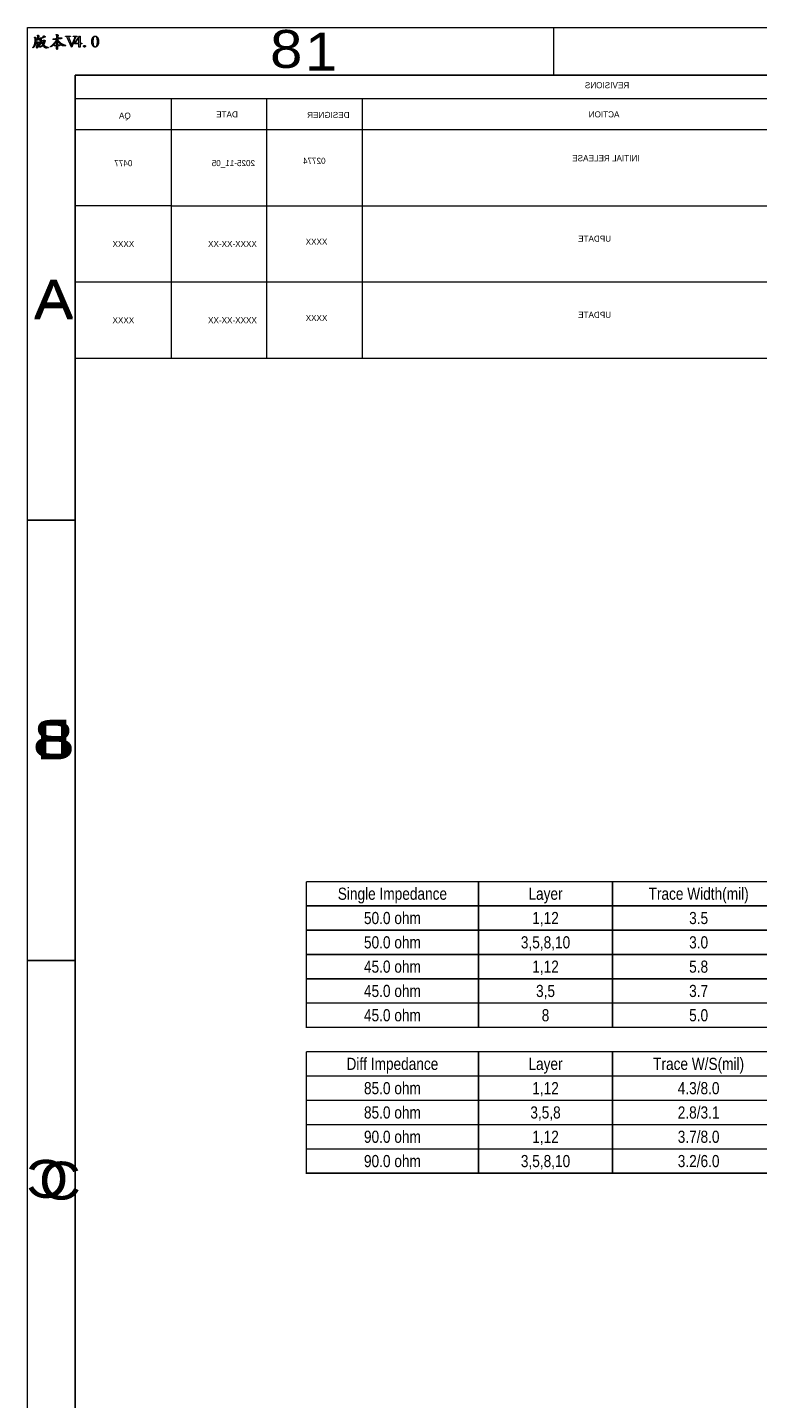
# Model space of a CAD drawing. Extents: x -61 to 349, y -42 to 245.
# Drawn here: x -61.1 to 15.4, y 101.3 to 244.8 of the extents above; entities that cross this region are included whole.
import ezdxf
from ezdxf.enums import TextEntityAlignment as Align

# ---------------------------------------------------------------- set-up
doc = ezdxf.new("R2010")
doc.units = 0
doc.layers.add('BOARD_GEOMETRY_DIMENSION', color=2, linetype='CONTINUOUS')
doc.layers.add('BOARD_GEOMETRY_SILKSCREEN_B', color=1, linetype='CONTINUOUS')

msp = doc.modelspace()

# ---------------------------------------------------------------- linework, layer by layer
at = {"layer": 'BOARD_GEOMETRY_DIMENSION'}
for points in [[(-61.1124, -42.1894), (-61.1124, 244.810534), (348.887542, 244.810534), (348.887542, -42.1894)], [(-59.971432, 243.597938), (-59.964574, 243.600732), (-59.957716, 243.603018), (-59.951366, 243.605304), (-59.945016, 243.607082), (-59.939174, 243.608606), (-59.933586, 243.609876), (-59.928252, 243.610892), (-59.923172, 243.611654), (-59.918346, 243.611908), (-59.91352, 243.612162), (-59.909202, 243.611908), (-59.905138, 243.611654), (-59.901074, 243.610892), (-59.897264, 243.609876), (-59.893708, 243.608606), (-59.890152, 243.607082), (-59.88685, 243.605304), (-59.883802, 243.603018), (-59.880754, 243.600732), (-59.87796, 243.597938), (-59.875674, 243.595144), (-59.873388, 243.59235), (-59.871356, 243.589302), (-59.869578, 243.586508), (-59.868054, 243.583714), (-59.866784, 243.58092), (-59.866022, 243.578126), (-59.86526, 243.575078), (-59.865006, 243.572284), (-59.864752, 243.56949), (-59.865006, 243.566696), (-59.865768, 243.563648), (-59.867292, 243.560854), (-59.869324, 243.55806), (-59.871864, 243.555012), (-59.874912, 243.552218), (-59.878722, 243.54917), (-59.88304, 243.546122), (-59.887866, 243.543074), (-59.8932, 243.54028), (-59.899804, 243.536978), (-59.907932, 243.533676), (-59.917584, 243.530374), (-59.929014, 243.526564), (-59.941968, 243.522754), (-59.956446, 243.518944), (-59.972702, 243.514626), (-59.990482, 243.510308), (-60.01004, 243.505736), (-60.030868, 243.501164), (-60.052712, 243.496338), (-60.074048, 243.49202), (-60.094876, 243.48821), (-60.11545, 243.484654), (-60.13577, 243.481352), (-60.155582, 243.478304), (-60.174886, 243.475764), (-60.193936, 243.473478), (-60.212732, 243.471446), (-60.23102, 243.469922), (-60.231274, 243.448586), (-60.231528, 243.42725), (-60.23229, 243.405914), (-60.233306, 243.384578), (-60.234576, 243.363242), (-60.2361, 243.341906), (-60.237878, 243.32057), (-60.240164, 243.299234), (-60.24245, 243.277898), (-60.245244, 243.256562), (-60.228988, 243.258086), (-60.213494, 243.260118), (-60.198, 243.262912), (-60.183268, 243.266468), (-60.16879, 243.270786), (-60.15482, 243.275866), (-60.141104, 243.281454), (-60.12815, 243.287804), (-60.115196, 243.294916), (-60.103004, 243.30279), (-60.095892, 243.307108), (-60.089288, 243.311172), (-60.08243, 243.314474), (-60.07608, 243.317522), (-60.069984, 243.320062), (-60.063888, 243.322094), (-60.058046, 243.323872), (-60.052458, 243.324888), (-60.04687, 243.32565), (-60.041536, 243.325904), (-60.036456, 243.32565), (-60.031122, 243.324888), (-60.026042, 243.323364), (-60.020708, 243.321586), (-60.01512, 243.319046), (-60.009786, 243.315998), (-60.004198, 243.312442), (-59.99861, 243.308378), (-59.993022, 243.303552), (-59.987434, 243.298472), (-59.9821, 243.292884), (-59.977274, 243.287804), (-59.972956, 243.282978), (-59.969146, 243.278406), (-59.966098, 243.273834), (-59.963558, 243.26977), (-59.961526, 243.26596), (-59.960002, 243.26215), (-59.95924, 243.258848), (-59.958986, 243.2558), (-59.958986, 243.252752), (-59.95924, 243.249958), (-59.959748, 243.247164), (-59.96051, 243.244624), (-59.961272, 243.242084), (-59.962288, 243.239798), (-59.963304, 243.237512), (-59.964574, 243.23548), (-59.966098, 243.233448), (-59.967876, 243.23167), (-59.97575, 243.224304), (-59.982862, 243.21643), (-59.989466, 243.207794), (-59.995308, 243.19865), (-60.000642, 243.188998), (-60.005214, 243.178838), (-60.009024, 243.167916), (-60.012326, 243.156486), (-60.014866, 243.144548), (-60.016644, 243.132102), (-60.018422, 243.117624), (-60.020454, 243.099844), (-60.022486, 243.078762), (-60.024772, 243.054124), (-60.027312, 243.026438), (-60.029852, 242.995196), (-60.032646, 242.960652), (-60.035948, 242.922806), (-60.038996, 242.881404), (-60.042552, 242.836954), (-60.043822, 242.82146), (-60.045346, 242.806474), (-60.047378, 242.791996), (-60.04941, 242.778026), (-60.052204, 242.76431), (-60.054998, 242.751102), (-60.0583, 242.738402), (-60.061856, 242.725956), (-60.06592, 242.714018), (-60.069984, 242.702842), (-60.074556, 242.692174), (-60.078874, 242.682522), (-60.082938, 242.67414), (-60.087256, 242.666774), (-60.09132, 242.660678), (-60.09513, 242.655598), (-60.09894, 242.651788), (-60.10275, 242.648994), (-60.10656, 242.647216), (-60.110116, 242.646708), (-60.113672, 242.646962), (-60.117228, 242.648232), (-60.12053, 242.65001), (-60.123832, 242.652296), (-60.127134, 242.655598), (-60.130436, 242.659408), (-60.133738, 242.664234), (-60.136786, 242.669568), (-60.139834, 242.67541), (-60.143136, 242.682268), (-60.14593, 242.68938), (-60.14847, 242.696238), (-60.150756, 242.70335), (-60.152788, 242.710208), (-60.154312, 242.717066), (-60.155582, 242.72367), (-60.156852, 242.730274), (-60.157614, 242.736878), (-60.157868, 242.743482), (-60.158122, 242.749832), (-60.157868, 242.756436), (-60.15736, 242.763548), (-60.156344, 242.770914), (-60.155074, 242.779042), (-60.15355, 242.787424), (-60.151518, 242.796314), (-60.148978, 242.805458), (-60.146184, 242.815364), (-60.142882, 242.825524), (-60.13958, 242.836192), (-60.13577, 242.847368), (-60.132214, 242.85956), (-60.128912, 242.872768), (-60.125864, 242.886738), (-60.122816, 242.901978), (-60.120022, 242.917726), (-60.117228, 242.934744), (-60.114688, 242.952524), (-60.112402, 242.971066), (-60.110116, 242.990878), (-60.108084, 243.010944), (-60.106306, 243.03101), (-60.104782, 243.050822), (-60.103258, 243.070888), (-60.101988, 243.090954), (-60.101226, 243.11102), (-60.100464, 243.130832), (-60.099956, 243.150898), (-60.099448, 243.170964), (-60.099448, 243.190776), (-60.099448, 243.196872), (-60.099956, 243.202206), (-60.100464, 243.207032), (-60.101226, 243.21135), (-60.101988, 243.214906), (-60.103258, 243.2177), (-60.104782, 243.219986), (-60.106306, 243.22151), (-60.108084, 243.222526), (-60.110116, 243.22278), (-60.112402, 243.22278), (-60.114942, 243.222526), (-60.117736, 243.222272), (-60.121038, 243.222018), (-60.12434, 243.22151), (-60.12815, 243.220748), (-60.13196, 243.22024), (-60.136278, 243.219478), (-60.14085, 243.218462), (-60.145676, 243.217446), (-60.150756, 243.21643), (-60.155836, 243.215414), (-60.160916, 243.214652), (-60.16625, 243.214144), (-60.171584, 243.213382), (-60.177172, 243.212874), (-60.18276, 243.21262), (-60.188348, 243.212366), (-60.19419, 243.212112), (-60.199778, 243.212112), (-60.20562, 243.212112), (-60.211208, 243.212366), (-60.216796, 243.212366), (-60.22213, 243.21262), (-60.22721, 243.213128), (-60.23229, 243.213382), (-60.237116, 243.21389), (-60.241688, 243.214398), (-60.24626, 243.214906), (-60.250578, 243.215668), (-60.254388, 243.186204), (-60.25896, 243.157248), (-60.26404, 243.129054), (-60.269882, 243.101368), (-60.276232, 243.074444), (-60.283344, 243.048282), (-60.291218, 243.022628), (-60.2996, 242.997736), (-60.30849, 242.973352), (-60.318142, 242.949984), (-60.328302, 242.92687), (-60.339224, 242.904772), (-60.350654, 242.883436), (-60.362846, 242.862862), (-60.375546, 242.84305), (-60.388754, 242.823746), (-60.402724, 242.805458), (-60.417202, 242.787932), (-60.432188, 242.771168), (-60.447936, 242.755166), (-60.46343, 242.74018), (-60.4774, 242.726972), (-60.490608, 242.715288), (-60.502292, 242.705128), (-60.512706, 242.696492), (-60.522104, 242.68938), (-60.530232, 242.684046), (-60.537344, 242.679982), (-60.542932, 242.677696), (-60.547504, 242.676934), (-60.548774, 242.676934), (-60.550044, 242.677442), (-60.55106, 242.67795), (-60.552076, 242.678712), (-60.552838, 242.679728), (-60.5536, 242.680744), (-60.553854, 242.682268), (-60.554362, 242.683792), (-60.554616, 242.68557), (-60.554616, 242.687602), (-60.554362, 242.689888), (-60.554108, 242.692174), (-60.553346, 242.694968), (-60.55233, 242.697762), (-60.55106, 242.701064), (-60.549536, 242.704366), (-60.547758, 242.707668), (-60.545472, 242.711478), (-60.543186, 242.715542), (-60.540392, 242.719606), (-60.513722, 242.75796), (-60.488576, 242.79606), (-60.465716, 242.83416), (-60.444634, 242.872006), (-60.42533, 242.909852), (-60.407804, 242.947444), (-60.39231, 242.985036), (-60.378848, 243.022374), (-60.367164, 243.059458), (-60.357258, 243.096542), (-60.348876, 243.134134), (-60.341256, 243.172488), (-60.334652, 243.212112), (-60.32881, 243.252752), (-60.323984, 243.294408), (-60.31992, 243.33708), (-60.316872, 243.380768), (-60.314586, 243.425472), (-60.313316, 243.471192), (-60.312808, 243.517928), (-60.313316, 243.54917), (-60.314586, 243.578634), (-60.316618, 243.60632), (-60.319666, 243.632482), (-60.323476, 243.65712), (-60.328048, 243.67998), (-60.333636, 243.701062), (-60.34024, 243.720366), (-60.347352, 243.7384), (-60.35548, 243.754402), (-60.35675, 243.757196), (-60.35802, 243.760244), (-60.359036, 243.763038), (-60.360052, 243.766086), (-60.360814, 243.769134), (-60.361576, 243.772182), (-60.36183, 243.77523), (-60.362338, 243.778278), (-60.362592, 243.781326), (-60.362592, 243.784628), (-60.362338, 243.787676), (-60.361576, 243.79047), (-60.36056, 243.792756), (-60.359036, 243.794788), (-60.357004, 243.796566), (-60.354464, 243.79809), (-60.35167, 243.799106), (-60.348368, 243.799868), (-60.344558, 243.800376), (-60.34024, 243.80063), (-60.335668, 243.800376), (-60.33008, 243.79936), (-60.324238, 243.797582), (-60.31738, 243.795042), (-60.310014, 243.791994), (-60.30214, 243.788184), (-60.293504, 243.783612), (-60.28436, 243.778532), (-60.274454, 243.772436), (-60.263786, 243.766086), (-60.253626, 243.758974), (-60.244482, 243.751862), (-60.236354, 243.74475), (-60.229242, 243.737384), (-60.223146, 243.730272), (-60.21832, 243.722652), (-60.21451, 243.715286), (-60.21197, 243.707666), (-60.210192, 243.700046), (-60.209684, 243.692172), (-60.209684, 243.690648), (-60.209684, 243.689378), (-60.209938, 243.687854), (-60.209938, 243.686076), (-60.210192, 243.684552), (-60.210446, 243.683028), (-60.210446, 243.68125), (-60.2107, 243.679726), (-60.211208, 243.677948), (-60.211462, 243.67617), (-60.214002, 243.66728), (-60.216288, 243.65712), (-60.218574, 243.645436), (-60.220606, 243.632482), (-60.222638, 243.618004), (-60.224416, 243.602256), (-60.226194, 243.584984), (-60.227972, 243.566442), (-60.229496, 243.546376), (-60.23102, 243.52504), (-60.215526, 243.528088), (-60.19927, 243.53139), (-60.182506, 243.534946), (-60.165234, 243.538756), (-60.147454, 243.54282), (-60.128912, 243.547138), (-60.110116, 243.551964), (-60.090558, 243.55679), (-60.070238, 243.562124), (-60.049664, 243.567712), (-60.046362, 243.595398), (-60.043314, 243.622068), (-60.04052, 243.647722), (-60.038234, 243.672614), (-60.036202, 243.696744), (-60.034678, 243.719604), (-60.033408, 243.741702), (-60.032646, 243.762784), (-60.032138, 243.783104), (-60.031884, 243.802408), (-60.032138, 243.820696), (-60.032646, 243.837968), (-60.033662, 243.85397), (-60.034932, 243.868956), (-60.03671, 243.882926), (-60.038996, 243.895626), (-60.041536, 243.90731), (-60.04433, 243.917978), (-60.047632, 243.927376), (-60.051442, 243.935758), (-60.055252, 243.943378), (-60.058554, 243.95049), (-60.061348, 243.957348), (-60.063888, 243.963698), (-60.066174, 243.969794), (-60.067952, 243.975382), (-60.069222, 243.980462), (-60.070238, 243.985288), (-60.070746, 243.989606), (-60.071, 243.993416), (-60.070746, 243.996972), (-60.069984, 244.000274), (-60.068714, 244.003068), (-60.06719, 244.005608), (-60.064904, 244.00764), (-60.062364, 244.009164), (-60.059316, 244.010434), (-60.05576, 244.01145), (-60.051442, 244.011958), (-60.04687, 244.012212), (-60.04179, 244.011958), (-60.035948, 244.010942), (-60.029598, 244.009418), (-60.022486, 244.007132), (-60.014612, 244.004338), (-60.005976, 244.001036), (-59.996832, 243.996972), (-59.986926, 243.9924), (-59.976512, 243.987066), (-59.965082, 243.981224), (-59.95416, 243.974874), (-59.944508, 243.968778), (-59.935618, 243.962682), (-59.928252, 243.956586), (-59.921902, 243.950744), (-59.916568, 243.944648), (-59.912504, 243.938806), (-59.90971, 243.932964), (-59.907932, 243.927376), (-59.907424, 243.921534), (-59.907678, 243.918994), (-59.907932, 243.9162), (-59.908694, 243.913152), (-59.909456, 243.910104), (-59.910726, 243.906548), (-59.91225, 243.902992), (-59.914028, 243.899436), (-59.91606, 243.895372), (-59.918346, 243.891308), (-59.920632, 243.886736), (-59.923426, 243.882164), (-59.925966, 243.876576), (-59.928506, 243.870734), (-59.930792, 243.863876), (-59.933078, 243.856764), (-59.935364, 243.848636), (-59.93765, 243.84), (-59.939936, 243.830856), (-59.941968, 243.82095), (-59.943746, 243.810282), (-59.946032, 243.798598), (-59.948064, 243.784628), (-59.95035, 243.768626), (-59.95289, 243.750338), (-59.955684, 243.730272), (-59.958478, 243.70792), (-59.961526, 243.683536), (-59.964574, 243.65712), (-59.967876, 243.628672)], [(-57.967626, 243.54282), (-57.937146, 243.501926), (-57.906412, 243.462556), (-57.875424, 243.42471), (-57.843928, 243.388388), (-57.812178, 243.353336), (-57.780174, 243.320062), (-57.747662, 243.288058), (-57.714896, 243.257832), (-57.681876, 243.228876), (-57.648348, 243.201444), (-57.61482, 243.175536), (-57.58053, 243.150898), (-57.54624, 243.12753), (-57.511442, 243.105686), (-57.476136, 243.085112), (-57.44083, 243.066062), (-57.405016, 243.048282), (-57.368948, 243.031772), (-57.332372, 243.016786), (-57.295542, 243.003324), (-57.26049, 242.990624), (-57.228994, 242.979194), (-57.201308, 242.968526), (-57.177178, 242.958874), (-57.156858, 242.949984), (-57.140094, 242.942364), (-57.127394, 242.935506), (-57.117996, 242.92941), (-57.112408, 242.924584), (-57.11063, 242.92052), (-57.110884, 242.91925), (-57.111392, 242.917726), (-57.112408, 242.916456), (-57.113678, 242.915186), (-57.115202, 242.91417), (-57.117234, 242.9129), (-57.119774, 242.911884), (-57.122568, 242.910868), (-57.12587, 242.909852), (-57.129426, 242.90909), (-57.133744, 242.908074), (-57.13984, 242.907058), (-57.14746, 242.906296), (-57.15635, 242.90528), (-57.167018, 242.904264), (-57.17921, 242.903248), (-57.192926, 242.902232), (-57.208166, 242.901216), (-57.22493, 242.9002), (-57.242964, 242.899184), (-57.26176, 242.898168), (-57.27954, 242.897152), (-57.296558, 242.89639), (-57.312814, 242.895882), (-57.328308, 242.89512), (-57.342786, 242.894612), (-57.356756, 242.894358), (-57.36971, 242.894104), (-57.381902, 242.89385), (-57.393332, 242.89385), (-57.404254, 242.89385), (-57.414668, 242.894358), (-57.424574, 242.894612), (-57.434226, 242.895374), (-57.44337, 242.89639), (-57.452006, 242.897406), (-57.460388, 242.898676), (-57.468516, 242.9002), (-57.475882, 242.901724), (-57.483248, 242.903756), (-57.490106, 242.905788), (-57.497218, 242.908582), (-57.504076, 242.912138), (-57.511188, 242.915948), (-57.518554, 242.92052), (-57.525666, 242.9256), (-57.533032, 242.931188), (-57.540398, 242.937538), (-57.547764, 242.944396), (-57.55513, 242.951762), (-57.563004, 242.95989), (-57.572148, 242.969542), (-57.582308, 242.980464), (-57.593484, 242.99291), (-57.605676, 243.006626), (-57.618884, 243.021612), (-57.633108, 243.037868), (-57.648348, 243.055394), (-57.664858, 243.074444), (-57.68213, 243.094764), (-57.69991, 243.115592), (-57.717436, 243.136166), (-57.734454, 243.15674), (-57.751218, 243.176806), (-57.767474, 243.196872), (-57.783222, 243.21643), (-57.798716, 243.235988), (-57.813956, 243.255292), (-57.828688, 243.274342), (-57.843166, 243.293138), (-57.857136, 243.31168), (-57.870852, 243.329968), (-57.884314, 243.348002), (-57.897522, 243.365782), (-57.910222, 243.383562), (-57.922668, 243.400834), (-57.93486, 243.418106), (-57.946798, 243.43487), (-57.958228, 243.451634), (-57.969404, 243.468144), (-57.976516, 242.98275), (-57.969404, 242.984274), (-57.962546, 242.985544), (-57.955688, 242.987068), (-57.94883, 242.988338), (-57.941972, 242.989862), (-57.935368, 242.991386), (-57.929018, 242.992656), (-57.922414, 242.99418), (-57.916064, 242.99545), (-57.909714, 242.996974), (-57.903618, 242.998244), (-57.897014, 242.999514), (-57.89041, 243.00053), (-57.883552, 243.001546), (-57.876694, 243.002308), (-57.869582, 243.00307), (-57.86247, 243.003324), (-57.85485, 243.003832), (-57.84723, 243.004086), (-57.83961, 243.004086), (-57.82437, 243.003832), (-57.8104, 243.003324), (-57.797446, 243.002308), (-57.785508, 243.001038), (-57.774586, 242.99926), (-57.764934, 242.996974), (-57.756298, 242.994434), (-57.748678, 242.99164), (-57.742074, 242.988338), (-57.736486, 242.984528), (-57.73166, 242.980718), (-57.727596, 242.976908), (-57.723786, 242.973098), (-57.720484, 242.969542), (-57.71769, 242.965732), (-57.715658, 242.96243), (-57.71388, 242.958874), (-57.71261, 242.955572), (-57.711848, 242.95227), (-57.711594, 242.948968), (-57.712864, 242.941348), (-57.716674, 242.93449), (-57.723278, 242.92814), (-57.732422, 242.922552), (-57.744106, 242.917472), (-57.75833, 242.9129), (-57.775094, 242.90909), (-57.794652, 242.905788), (-57.81675, 242.902994), (-57.841388, 242.900962), (-57.978294, 242.892072), (-57.978294, 242.863116), (-57.978294, 242.8367), (-57.97804, 242.812824), (-57.97804, 242.791742), (-57.977786, 242.772946), (-57.977532, 242.75669), (-57.977532, 242.743228), (-57.977278, 242.732306), (-57.97677, 242.72367), (-57.976516, 242.717828), (-57.976262, 242.713002), (-57.975754, 242.707668), (-57.9755, 242.701826), (-57.9755, 242.695476), (-57.975246, 242.688364), (-57.974992, 242.681252), (-57.974992, 242.673378), (-57.974738, 242.664996), (-57.974738, 242.656106), (-57.974738, 242.646708), (-57.974992, 242.63731), (-57.975246, 242.627912), (-57.976008, 242.618768), (-57.97677, 242.610132), (-57.97804, 242.601242), (-57.979564, 242.59286), (-57.981342, 242.584732), (-57.983374, 242.576604), (-57.98566, 242.568984), (-57.9882, 242.561364), (-57.99074, 242.554252), (-57.993788, 242.547902), (-57.996836, 242.542314), (-58.000138, 242.537488), (-58.003694, 242.533424), (-58.00725, 242.530122), (-58.01106, 242.527328), (-58.015124, 242.52555), (-58.019188, 242.52428), (-58.02376, 242.524026), (-58.028078, 242.524534), (-58.032396, 242.526058), (-58.036714, 242.528598), (-58.041032, 242.532154), (-58.04535, 242.536726), (-58.049668, 242.542314), (-58.053986, 242.548918), (-58.05805, 242.556538), (-58.062114, 242.565174), (-58.066432, 242.574572), (-58.070242, 242.584732), (-58.073544, 242.594638), (-58.076846, 242.604036), (-58.079386, 242.613434), (-58.081672, 242.622578), (-58.08345, 242.631722), (-58.084974, 242.640358), (-58.08599, 242.648994), (-58.086498, 242.657376), (-58.086752, 242.66525), (-58.086752, 242.673378), (-58.086244, 242.68176), (-58.085736, 242.690396), (-58.084974, 242.699032), (-58.084212, 242.707922), (-58.082942, 242.71732), (-58.081418, 242.726718), (-58.079894, 242.736116), (-58.078116, 242.746022), (-58.076084, 242.755928), (-58.074052, 242.766596), (-58.07202, 242.777518), (-58.069988, 242.789202), (-58.06821, 242.801394), (-58.066432, 242.814094), (-58.064654, 242.827302), (-58.062876, 242.841272), (-58.061352, 242.856004), (-58.059828, 242.87099), (-58.058304, 242.886738), (-58.071004, 242.88496), (-58.08345, 242.883436), (-58.095896, 242.882166), (-58.108088, 242.88115), (-58.120026, 242.880134), (-58.131964, 242.879372), (-58.143648, 242.87861), (-58.155078, 242.878102), (-58.166254, 242.877848), (-58.17743, 242.877848), (-58.188352, 242.878102), (-58.19902, 242.87861), (-58.20918, 242.879372), (-58.21934, 242.880642), (-58.228992, 242.882166), (-58.23839, 242.884198), (-58.247534, 242.886484), (-58.256424, 242.889278), (-58.26506, 242.892326), (-58.273442, 242.895628), (-58.281316, 242.899184), (-58.288174, 242.902486), (-58.29427, 242.905788), (-58.299604, 242.908836), (-58.304176, 242.911884), (-58.307732, 242.914678), (-58.31078, 242.917472), (-58.312812, 242.920012), (-58.313828, 242.922552), (-58.314336, 242.924838), (-58.313828, 242.927124), (-58.312304, 242.929156), (-58.309764, 242.930934), (-58.306208, 242.932712), (-58.301636, 242.933982), (-58.296048, 242.935252), (-58.289444, 242.936268), (-58.281824, 242.937284), (-58.273188, 242.937792), (-58.263536, 242.9383), (-58.25236, 242.938808), (-58.238898, 242.940078), (-58.22315, 242.941856), (-58.20537, 242.943888), (-58.185304, 242.946682), (-58.162952, 242.949984), (-58.138314, 242.953794), (-58.11139, 242.958112), (-58.082434, 242.963192), (-58.051192, 242.968526), (-58.048144, 243.028978), (-58.04535, 243.086636), (-58.043064, 243.141754), (-58.041032, 243.193824), (-58.039254, 243.243354), (-58.03773, 243.289836), (-58.036714, 243.333778), (-58.035952, 243.374672), (-58.035444, 243.413026), (-58.03519, 243.448586), (-58.052716, 243.411502), (-58.071512, 243.374926), (-58.091578, 243.339112), (-58.11266, 243.303806), (-58.135012, 243.269008), (-58.15838, 243.234718), (-58.183018, 243.20119), (-58.208672, 243.16817), (-58.235596, 243.135658), (-58.26379, 243.103654), (-58.291984, 243.07292), (-58.320178, 243.04371), (-58.34761, 243.016024), (-58.374788, 242.990116), (-58.401712, 242.965732), (-58.428128, 242.942872), (-58.454036, 242.92179), (-58.47969, 242.902232), (-58.504836, 242.884452), (-58.529474, 242.868196), (-58.55335, 242.853464), (-58.575448, 242.840256), (-58.596022, 242.828572), (-58.615072, 242.818666), (-58.632598, 242.81003), (-58.6486, 242.803172), (-58.662824, 242.797584), (-58.675778, 242.793774), (-58.686954, 242.791488), (-58.696606, 242.790726), (-58.698638, 242.790726), (-58.700416, 242.79098), (-58.70194, 242.791488), (-58.703464, 242.791996), (-58.704734, 242.792758), (-58.705496, 242.79352), (-58.706258, 242.794536), (-58.706766, 242.795806), (-58.707274, 242.79733), (-58.707274, 242.798854), (-58.70702, 242.800378), (-58.706512, 242.802156), (-58.705496, 242.804188), (-58.704226, 242.80622), (-58.702448, 242.808252), (-58.700162, 242.810538), (-58.697622, 242.813078), (-58.694828, 242.815618), (-58.691526, 242.818158), (-58.687716, 242.820952), (-58.655204, 242.844066), (-58.622184, 242.868958), (-58.58891, 242.895882), (-58.555128, 242.924838), (-58.521092, 242.955572), (-58.486548, 242.988338), (-58.451496, 243.023136), (-58.416444, 243.059966), (-58.38063, 243.098574), (-58.344562, 243.139214), (-58.309002, 243.181124), (-58.274966, 243.223288), (-58.242708, 243.26596), (-58.21172, 243.30914), (-58.182256, 243.352574), (-58.15457, 243.396516), (-58.128154, 243.440966), (-58.103262, 243.48567), (-58.080148, 243.530882), (-58.058304, 243.576602), (-58.065924, 243.57584), (-58.07329, 243.575078), (-58.080402, 243.574316), (-58.087006, 243.573554), (-58.093356, 243.572538), (-58.099452, 243.571776), (-58.105294, 243.57076), (-58.110628, 243.569744), (-58.115708, 243.568728), (-58.120534, 243.567712), (-58.142378, 243.563648), (-58.163206, 243.560092), (-58.183272, 243.55679), (-58.202068, 243.553996), (-58.219848, 243.55171), (-58.236612, 243.549678), (-58.252614, 243.548408), (-58.267346, 243.547138), (-58.281062, 243.54663), (-58.294016, 243.546376), (-58.305954, 243.54663), (-58.317892, 243.547138), (-58.329322, 243.5479), (-58.340498, 243.54917), (-58.351166, 243.550694), (-58.361834, 243.552472), (-58.371994, 243.554758), (-58.3819, 243.557298), (-58.391298, 243.560092), (-58.400696, 243.563394), (-58.409078, 243.566442), (-58.416952, 243.569744), (-58.42381, 243.572792), (-58.429652, 243.575586), (-58.434478, 243.578126), (-58.438542, 243.580666), (-58.441844, 243.582952), (-58.44413, 243.585238), (-58.4454, 243.58727), (-58.445908, 243.589048), (-58.4454, 243.591842), (-58.443368, 243.594382), (-58.440574, 243.596668), (-58.436256, 243.598954), (-58.430922, 243.600986), (-58.424064, 243.603018), (-58.41619, 243.604542), (-58.4073, 243.606066), (-58.396886, 243.607336), (-58.385456, 243.608606), (-58.370978, 243.61013), (-58.352182, 243.612416), (-58.32856, 243.615718), (-58.300366, 243.620036), (-58.2676, 243.625116), (-58.230262, 243.630958), (-58.188352, 243.637816), (-58.14187, 243.64569), (-58.090816, 243.654326), (-58.03519, 243.663724), (-58.03519, 243.69268), (-58.035698, 243.720112), (-58.035952, 243.746528), (-58.036714, 243.77142), (-58.03773, 243.795042), (-58.038746, 243.817394), (-58.040016, 243.838476), (-58.04154, 243.858288), (-58.043064, 243.87683), (-58.045096, 243.894102), (-58.047128, 243.910104), (-58.049668, 243.925344), (-58.052462, 243.939568), (-58.055764, 243.952776), (-58.05932, 243.965222), (-58.063384, 243.976906), (-58.067702, 243.987574), (-58.072528, 243.997226), (-58.077608, 244.006116), (-58.083196, 244.01399), (-58.086244, 244.018308), (-58.089038, 244.022372), (-58.091324, 244.026436), (-58.093356, 244.030246), (-58.095134, 244.034056), (-58.096658, 244.037612), (-58.097674, 244.041168), (-58.098436, 244.044724), (-58.098944, 244.048026), (-58.099198, 244.051328), (-58.098944, 244.056154), (-58.097674, 244.060218), (-58.095896, 244.064028), (-58.093356, 244.06733), (-58.090054, 244.070124), (-58.08599, 244.072156), (-58.081418, 244.073934), (-58.07583, 244.075204), (-58.069734, 244.075966), (-58.062876, 244.07622), (-58.055256, 244.075966), (-58.047128, 244.075204), (-58.038492, 244.073934), (-58.029348, 244.071902), (-58.019696, 244.069616), (-58.009536, 244.066568), (-57.998614, 244.063266), (-57.987438, 244.059202), (-57.9755, 244.05463), (-57.963308, 244.04955), (-57.951116, 244.043962), (-57.940448, 244.038374), (-57.93105, 244.032278), (-57.922668, 244.025928), (-57.91581, 244.019324), (-57.910222, 244.012466), (-57.90565, 244.005354), (-57.902602, 243.997734), (-57.90057, 243.990114), (-57.900062, 243.981986), (-57.900062, 243.979192), (-57.90057, 243.976144), (-57.901078, 243.973096), (-57.90184, 243.970048), (-57.902856, 243.967), (-57.903872, 243.963698), (-57.905396, 243.960396), (-57.90692, 243.95684), (-57.908698, 243.953538), (-57.91073, 243.949982), (-57.913016, 243.945918), (-57.915302, 243.94033), (-57.917588, 243.933726), (-57.920128, 243.925598), (-57.922668, 243.916454), (-57.925462, 243.90604), (-57.928256, 243.894102), (-57.931304, 243.881148), (-57.934352, 243.866924), (-57.9374, 243.85143), (-57.940448, 243.83492), (-57.943496, 243.81841), (-57.94629, 243.801646), (-57.949084, 243.784628), (-57.951624, 243.76761), (-57.954164, 243.750084), (-57.956196, 243.732304), (-57.958482, 243.714524), (-57.960514, 243.696236), (-57.962292, 243.677948), (-57.944004, 243.68125), (-57.925716, 243.684806), (-57.90692, 243.688362), (-57.888124, 243.692172), (-57.869074, 243.696236), (-57.849516, 243.7003), (-57.830212, 243.704618), (-57.8104, 243.70919), (-57.790334, 243.714016), (-57.770268, 243.718842), (-57.750456, 243.723668), (-57.731914, 243.727732), (-57.714388, 243.731542), (-57.697878, 243.734844), (-57.682384, 243.737638), (-57.66816, 243.73967), (-57.654952, 243.741448), (-57.64276, 243.742718), (-57.631838, 243.74348), (-57.621932, 243.743734), (-57.612534, 243.74348), (-57.60339, 243.742972), (-57.5945, 243.74221), (-57.585864, 243.741194), (-57.577482, 243.73967), (-57.569354, 243.737892), (-57.56148, 243.73586), (-57.55386, 243.733574), (-57.54624, 243.73078), (-57.539128, 243.727732), (-57.53227, 243.72443), (-57.526428, 243.721128), (-57.521094, 243.717826), (-57.516268, 243.71427), (-57.512458, 243.710714), (-57.509156, 243.706904), (-57.50687, 243.703094), (-57.505092, 243.699284), (-57.503822, 243.69522), (-57.503568, 243.69141), (-57.503822, 243.687346), (-57.504584, 243.683282), (-57.505854, 243.679472), (-57.507886, 243.675916), (-57.510172, 243.67236), (-57.51322, 243.669058), (-57.516522, 243.665756), (-57.520586, 243.662454), (-57.525158, 243.659406), (-57.530238, 243.656612), (-57.53608, 243.653818), (-57.543192, 243.651278), (-57.551066, 243.648738), (-57.56021, 243.646452), (-57.57037, 243.644166), (-57.5818, 243.642134), (-57.594246, 243.640102), (-57.607708, 243.638324), (-57.622186, 243.6368), (-57.637934, 243.635276), (-57.655714, 243.633498), (-57.676796, 243.631212), (-57.701434, 243.628164), (-57.72912, 243.624862), (-57.760362, 243.620544), (-57.794652, 243.615972), (-57.832498, 243.610384), (-57.873646, 243.604542), (-57.918096, 243.597938), (-57.965848, 243.590826), (-57.966102, 243.587778), (-57.96661, 243.584476), (-57.966864, 243.580412), (-57.966864, 243.576348), (-57.967118, 243.571776), (-57.967372, 243.566696), (-57.967372, 243.561362), (-57.967626, 243.55552), (-57.967626, 243.549424)], [(-59.42203, 242.996974), (-59.406536, 242.98021), (-59.39028, 242.9637), (-59.373516, 242.947698), (-59.356244, 242.932204), (-59.33821, 242.916964), (-59.319668, 242.902232), (-59.300618, 242.888008), (-59.280806, 242.874038), (-59.26074, 242.860576), (-59.239658, 242.847622), (-59.217814, 242.834922), (-59.194446, 242.821968), (-59.169554, 242.809268), (-59.143392, 242.796822), (-59.115452, 242.784122), (-59.086242, 242.771422), (-59.055508, 242.758976), (-59.02325, 242.746276), (-58.989468, 242.73383), (-58.954416, 242.721384), (-58.948574, 242.719098), (-58.943494, 242.717066), (-58.938922, 242.71478), (-58.935112, 242.712494), (-58.93181, 242.709954), (-58.929016, 242.707668), (-58.926984, 242.705128), (-58.92546, 242.702588), (-58.924444, 242.700048), (-58.92419, 242.697254), (-58.92419, 242.694714), (-58.924698, 242.692428), (-58.925206, 242.690142), (-58.925968, 242.68811), (-58.926984, 242.686078), (-58.928, 242.6843), (-58.929524, 242.682522), (-58.931048, 242.681252), (-58.932826, 242.679982), (-58.934858, 242.678712), (-58.937652, 242.677696), (-58.942224, 242.67668), (-58.948066, 242.67541), (-58.955432, 242.674394), (-58.964322, 242.673378), (-58.974736, 242.672362), (-58.986928, 242.671346), (-59.00039, 242.670076), (-59.015376, 242.66906), (-59.031632, 242.668044), (-59.048904, 242.667028), (-59.065668, 242.666012), (-59.082178, 242.66525), (-59.09818, 242.664742), (-59.113928, 242.66398), (-59.129422, 242.663472), (-59.144662, 242.663218), (-59.159394, 242.662964), (-59.174126, 242.66271), (-59.188096, 242.66271), (-59.201812, 242.662964), (-59.214766, 242.663726), (-59.226958, 242.664996), (-59.238388, 242.667028), (-59.248802, 242.669314), (-59.258708, 242.672362), (-59.267852, 242.675664), (-59.276234, 242.679728), (-59.2836, 242.6843), (-59.290458, 242.68938), (-59.298078, 242.696492), (-59.30773, 242.707668), (-59.319668, 242.7224), (-59.333638, 242.740942), (-59.349894, 242.76304), (-59.368436, 242.789202), (-59.389264, 242.819174), (-59.412124, 242.852702), (-59.43727, 242.89004), (-59.464702, 242.931188), (-59.48045, 242.91544), (-59.49696, 242.9002), (-59.514232, 242.885722), (-59.532266, 242.871498), (-59.551062, 242.858036), (-59.570874, 242.845082), (-59.591448, 242.832636), (-59.61253, 242.820698), (-59.634628, 242.809522), (-59.657488, 242.7986), (-59.680348, 242.788694), (-59.701938, 242.779804), (-59.722512, 242.77193), (-59.74207, 242.765072), (-59.760612, 242.759484), (-59.777884, 242.754658), (-59.79414, 242.751102), (-59.809126, 242.748308), (-59.82335, 242.746784), (-59.836304, 242.746276), (-59.84113, 242.746276), (-59.845194, 242.746784), (-59.849004, 242.747292), (-59.852306, 242.748054), (-59.854846, 242.748816), (-59.857132, 242.750086), (-59.85891, 242.75161), (-59.86018, 242.753134), (-59.860942, 242.754912), (-59.861196, 242.756944), (-59.860942, 242.758976), (-59.859926, 242.761262), (-59.858402, 242.763294), (-59.85637, 242.76558), (-59.853576, 242.767612), (-59.850274, 242.769644), (-59.846464, 242.77193), (-59.841892, 242.773962), (-59.836812, 242.776248), (-59.83097, 242.77828), (-59.813444, 242.785392), (-59.795918, 242.793012), (-59.778392, 242.801394), (-59.760612, 242.81003), (-59.742832, 242.819682), (-59.724798, 242.829588), (-59.706764, 242.84051), (-59.68873, 242.851686), (-59.670442, 242.863624), (-59.652154, 242.87607), (-59.634374, 242.88877), (-59.617356, 242.90147), (-59.601354, 242.91417), (-59.586114, 242.926616), (-59.571636, 242.939062), (-59.558174, 242.951508), (-59.545474, 242.963954), (-59.533536, 242.976146), (-59.522868, 242.988338), (-59.512708, 243.00053), (-59.52109, 243.012976), (-59.529472, 243.025676), (-59.538108, 243.039138), (-59.546744, 243.053108), (-59.555888, 243.067586), (-59.565032, 243.082572), (-59.57443, 243.09832), (-59.583828, 243.114322), (-59.59348, 243.130832), (-59.603386, 243.148104), (-59.613546, 243.165122), (-59.62396, 243.181632), (-59.634628, 243.19738), (-59.64555, 243.21262), (-59.656726, 243.227352), (-59.668156, 243.241068), (-59.680094, 243.254276), (-59.692032, 243.266976), (-59.704478, 243.278914), (-59.717178, 243.290344), (-59.723782, 243.253006), (-59.731148, 243.217446), (-59.738768, 243.18341), (-59.74715, 243.150898), (-59.75604, 243.120164), (-59.765438, 243.090954), (-59.775598, 243.063268), (-59.786012, 243.037106), (-59.797188, 243.012722), (-59.808872, 242.989862), (-59.82081, 242.968526), (-59.833002, 242.948206), (-59.845194, 242.928902), (-59.85764, 242.911122), (-59.87034, 242.894358), (-59.88304, 242.87861), (-59.895994, 242.864386), (-59.909202, 242.850924), (-59.92241, 242.838986), (-59.935872, 242.828064), (-59.948826, 242.818158), (-59.960764, 242.809522), (-59.971686, 242.801648), (-59.981592, 242.795044), (-59.990482, 242.789456), (-59.998356, 242.78463), (-60.005214, 242.781074), (-60.011056, 242.778534), (-60.015628, 242.77701), (-60.019438, 242.776502), (-60.020454, 242.776502), (-60.02147, 242.776756), (-60.022232, 242.777264), (-60.02274, 242.777772), (-60.023502, 242.778534), (-60.02401, 242.779296), (-60.024264, 242.780312), (-60.024518, 242.781582), (-60.024772, 242.783106), (-60.024772, 242.784376), (-60.024518, 242.786154), (-60.02401, 242.788186), (-60.022994, 242.790726), (-60.021724, 242.793266), (-60.019946, 242.796314), (-60.01766, 242.799616), (-60.01512, 242.803172), (-60.012326, 242.806982), (-60.009024, 242.811046), (-60.005214, 242.815618), (-59.979052, 242.84813), (-59.954668, 242.881658), (-59.931808, 242.916456), (-59.91098, 242.952016), (-59.891676, 242.988846), (-59.87415, 243.026438), (-59.858402, 243.0653), (-59.844178, 243.105178), (-59.831732, 243.146072), (-59.821064, 243.187982), (-59.81192, 243.230146), (-59.803538, 243.271548), (-59.796172, 243.311934), (-59.789822, 243.351304), (-59.784488, 243.390166), (-59.78017, 243.428012), (-59.776614, 243.465096), (-59.774328, 243.501418), (-59.772804, 243.536724), (-59.772296, 243.571268), (-59.772296, 243.583968), (-59.77255, 243.59616), (-59.773058, 243.607336), (-59.773312, 243.61775), (-59.774074, 243.627402), (-59.774836, 243.636546), (-59.775852, 243.644674), (-59.776868, 243.65204), (-59.778138, 243.658644), (-59.779408, 243.664486), (-59.780678, 243.670074), (-59.781948, 243.675154), (-59.782964, 243.67998), (-59.78398, 243.684552), (-59.784742, 243.689124), (-59.785504, 243.693188), (-59.785758, 243.696998), (-59.786266, 243.700808), (-59.78652, 243.70411), (-59.78652, 243.707158), (-59.786266, 243.710206), (-59.785758, 243.712746), (-59.784742, 243.715032), (-59.783218, 243.717064), (-59.78144, 243.718588), (-59.779154, 243.719858), (-59.776614, 243.721128), (-59.773312, 243.72189), (-59.77001, 243.722144), (-59.7662, 243.722398), (-59.761628, 243.722144), (-59.756294, 243.721128), (-59.750452, 243.719604), (-59.743594, 243.717318), (-59.735974, 243.71427), (-59.727846, 243.710968), (-59.718702, 243.70665), (-59.708796, 243.701824), (-59.698382, 243.69649), (-59.686952, 243.690394), (-59.644788, 243.716556), (-59.606688, 243.741702), (-59.572652, 243.766086), (-59.54268, 243.789454), (-59.516772, 243.811806), (-59.494674, 243.833142), (-59.47664, 243.853462), (-59.46267, 243.87302), (-59.452764, 243.891562), (-59.446922, 243.909088), (-59.445398, 243.915438), (-59.443112, 243.92128), (-59.440826, 243.92636), (-59.437778, 243.930678), (-59.434476, 243.934488), (-59.430666, 243.937536), (-59.426602, 243.939822), (-59.421776, 243.9416), (-59.41695, 243.942616), (-59.411362, 243.94287), (-59.405266, 243.942362), (-59.398662, 243.941092), (-59.391296, 243.938806), (-59.383168, 243.935504), (-59.374532, 243.93144), (-59.365134, 243.926614), (-59.354974, 243.920772), (-59.344306, 243.913914), (-59.332876, 243.90604), (-59.320684, 243.897404), (-59.308746, 243.888768), (-59.298332, 243.880132), (-59.288934, 243.872258), (-59.280806, 243.864638), (-59.273948, 243.857526), (-59.26836, 243.850922), (-59.264042, 243.844572), (-59.260994, 243.83873), (-59.258962, 243.833142), (-59.258454, 243.828062), (-59.258962, 243.82349), (-59.259978, 243.819426), (-59.26201, 243.815616), (-59.265058, 243.812314), (-59.268614, 243.809266), (-59.273186, 243.806726), (-59.27852, 243.804694), (-59.284616, 243.802916), (-59.291474, 243.801646), (-59.299348, 243.80063), (-59.302904, 243.800122), (-59.306968, 243.799614), (-59.311032, 243.798852), (-59.31535, 243.797836), (-59.319668, 243.79682), (-59.324494, 243.79555), (-59.329574, 243.79428), (-59.334654, 243.792756), (-59.339988, 243.790978), (-59.345576, 243.788946), (-59.351926, 243.786914), (-59.359546, 243.783866), (-59.36869, 243.78031), (-59.37885, 243.776246), (-59.390534, 243.77142), (-59.403488, 243.766086), (-59.417712, 243.760244), (-59.433206, 243.753386), (-59.44997, 243.746274), (-59.468258, 243.7384), (-59.674506, 243.6495), (-59.677046, 243.620798), (-59.679586, 243.593112), (-59.681872, 243.566442), (-59.684412, 243.540534), (-59.686952, 243.515642), (-59.689492, 243.491766), (-59.692032, 243.468906), (-59.694318, 243.447062), (-59.696858, 243.42598), (-59.699398, 243.405914), (-59.688476, 243.406422), (-59.676792, 243.407438), (-59.6646, 243.408962), (-59.651646, 243.410994), (-59.638184, 243.413534), (-59.624214, 243.416328), (-59.609482, 243.41963), (-59.594242, 243.42344), (-59.57824, 243.427758), (-59.561476, 243.432584), (-59.54522, 243.43741), (-59.529726, 243.442236), (-59.515502, 243.447062), (-59.50204, 243.451888), (-59.489848, 243.45646), (-59.478418, 243.460778), (-59.468258, 243.46535), (-59.45886, 243.469668), (-59.450732, 243.473732), (-59.443366, 243.477796), (-59.436762, 243.48186), (-59.430158, 243.485162), (-59.423808, 243.488464), (-59.417712, 243.491004), (-59.41187, 243.49329), (-59.406028, 243.495068), (-59.40044, 243.496592), (-59.395106, 243.497608), (-59.389772, 243.498116), (-59.384692, 243.49837), (-59.379358, 243.498116), (-59.373516, 243.4971), (-59.366912, 243.495576), (-59.359546, 243.493544), (-59.351672, 243.49075), (-59.343036, 243.487448), (-59.333638, 243.483638), (-59.323732, 243.479066), (-59.313318, 243.473986), (-59.301888, 243.468144), (-59.290966, 243.462048), (-59.281314, 243.456206), (-59.272424, 243.45011), (-59.265058, 243.444268), (-59.258708, 243.438426), (-59.253374, 243.432584), (-59.24931, 243.426742), (-59.246516, 243.4209), (-59.244738, 243.415058), (-59.24423, 243.40947), (-59.244484, 243.406168), (-59.245246, 243.402612), (-59.246516, 243.398802), (-59.248548, 243.394992), (-59.250834, 243.390674), (-59.253882, 243.386356), (-59.257184, 243.381784), (-59.261248, 243.376958), (-59.26582, 243.372132), (-59.2709, 243.366798), (-59.276234, 243.360956), (-59.281314, 243.354352), (-59.28614, 243.346986), (-59.290712, 243.338604), (-59.295284, 243.32946), (-59.299602, 243.319554), (-59.30392, 243.308632), (-59.307984, 243.296694), (-59.311794, 243.284248), (-59.31535, 243.270786), (-59.320938, 243.250466), (-59.327542, 243.228622), (-59.335416, 243.205), (-59.344306, 243.180108), (-59.354466, 243.153438), (-59.365642, 243.125244), (-59.378088, 243.095526), (-59.39155, 243.064284), (-59.406282, 243.031518)], [(-59.477148, 243.06276), (-59.47156, 243.077238), (-59.465972, 243.092224), (-59.460892, 243.107718), (-59.455558, 243.123974), (-59.450732, 243.140484), (-59.445906, 243.157756), (-59.441334, 243.175282), (-59.436762, 243.19357), (-59.432444, 243.212366), (-59.428126, 243.23167), (-59.424316, 243.25072), (-59.421014, 243.268246), (-59.417712, 243.284756), (-59.415172, 243.299996), (-59.412886, 243.31422), (-59.411108, 243.32692), (-59.409584, 243.338604), (-59.408568, 243.348764), (-59.40806, 243.357908), (-59.407806, 243.366036), (-59.40806, 243.372894), (-59.409076, 243.37899), (-59.4106, 243.384578), (-59.412886, 243.38915), (-59.41568, 243.393214), (-59.419236, 243.396516), (-59.423554, 243.399056), (-59.42838, 243.400834), (-59.433714, 243.402104), (-59.43981, 243.402358), (-59.443366, 243.402104), (-59.447938, 243.401596), (-59.454034, 243.40058), (-59.4614, 243.399056), (-59.469782, 243.397278), (-59.479688, 243.394992), (-59.49061, 243.392452), (-59.503056, 243.38915), (-59.516518, 243.385848), (-59.531504, 243.381784), (-59.54649, 243.377974), (-59.56046, 243.374672), (-59.573922, 243.37137), (-59.586368, 243.36883), (-59.597798, 243.366544), (-59.608466, 243.364766), (-59.618372, 243.363242), (-59.627262, 243.362226), (-59.63539, 243.361718), (-59.642502, 243.361464), (-59.649106, 243.361464), (-59.662314, 243.361972), (-59.668664, 243.362226), (-59.675014, 243.362734), (-59.68111, 243.363496), (-59.687206, 243.364004), (-59.693048, 243.364766), (-59.704732, 243.366798), (-59.713622, 243.315236), (-59.701938, 243.311934), (-59.690762, 243.308632), (-59.680348, 243.30533), (-59.670696, 243.302028), (-59.661806, 243.298472), (-59.653678, 243.29517), (-59.646058, 243.291614), (-59.6392, 243.287804), (-59.63285, 243.284248), (-59.627516, 243.280438), (-59.622182, 243.276374), (-59.616594, 243.27104), (-59.610752, 243.26469), (-59.604656, 243.257578), (-59.598306, 243.249196), (-59.591702, 243.239798), (-59.584844, 243.229638), (-59.577732, 243.218208), (-59.570112, 243.206016), (-59.562492, 243.192554), (-59.554618, 243.178838), (-59.54649, 243.165122), (-59.538362, 243.15166), (-59.52998, 243.138452), (-59.521598, 243.125498), (-59.512962, 243.112544), (-59.504326, 243.099844), (-59.495436, 243.087398), (-59.486292, 243.074952)], [(-55.906924, 243.873528), (-56.002936, 243.857526), (-56.01335, 243.854986), (-56.023002, 243.851684), (-56.031892, 243.847874), (-56.040274, 243.843048), (-56.047894, 243.83746), (-56.054752, 243.831364), (-56.061102, 243.824252), (-56.06669, 243.816632), (-56.071516, 243.807996), (-56.075834, 243.798852), (-56.484774, 242.744498), (-56.522112, 242.744498), (-56.955944, 243.768626), (-56.959754, 243.777516), (-56.963564, 243.785898), (-56.967374, 243.793518), (-56.97093, 243.800884), (-56.974486, 243.807234), (-56.977788, 243.81333), (-56.98109, 243.81841), (-56.984392, 243.823236), (-56.98744, 243.8273), (-56.990742, 243.830856), (-56.99379, 243.833904), (-56.997092, 243.836952), (-57.000648, 243.839492), (-57.004458, 243.842032), (-57.008522, 243.844064), (-57.01284, 243.846096), (-57.017412, 243.848128), (-57.022238, 243.849652), (-57.027064, 243.850922), (-57.032398, 243.852192), (-57.131966, 243.873528), (-57.131966, 243.901976), (-57.118504, 243.90096), (-57.102248, 243.899944), (-57.083452, 243.899182), (-57.061608, 243.898674), (-57.037224, 243.897912), (-57.010046, 243.897404), (-56.980328, 243.89715), (-56.947562, 243.896896), (-56.912256, 243.896642), (-56.874156, 243.896642), (-56.840628, 243.896642), (-56.808624, 243.896896), (-56.778398, 243.89715), (-56.74995, 243.897404), (-56.723026, 243.897912), (-56.69788, 243.898674), (-56.674512, 243.899182), (-56.652922, 243.899944), (-56.632856, 243.90096), (-56.614568, 243.901976), (-56.614568, 243.873528), (-56.72836, 243.866416), (-56.73725, 243.865908), (-56.745886, 243.8654), (-56.75376, 243.864384), (-56.761126, 243.863368), (-56.767984, 243.862098), (-56.774334, 243.860828), (-56.779922, 243.85905), (-56.785256, 243.857272), (-56.790082, 243.85524), (-56.794146, 243.853208), (-56.797956, 243.850668), (-56.801258, 243.847874), (-56.804052, 243.844826), (-56.806592, 243.841778), (-56.808878, 243.838222), (-56.810656, 243.834412), (-56.811926, 243.830348), (-56.812942, 243.82603), (-56.81345, 243.821458), (-56.813704, 243.816632), (-56.81345, 243.81079), (-56.812688, 243.80444), (-56.811164, 243.797074), (-56.809132, 243.788692), (-56.806592, 243.779802), (-56.803544, 243.769896), (-56.799734, 243.759228), (-56.795416, 243.747798), (-56.79059, 243.735606), (-56.785256, 243.722398), (-56.46166, 242.943634), (-56.17718, 243.733066), (-56.173878, 243.742972), (-56.17083, 243.75237), (-56.168036, 243.76126), (-56.16575, 243.769388), (-56.163972, 243.777008), (-56.162194, 243.78412), (-56.160924, 243.79047), (-56.160162, 243.796312), (-56.159654, 243.801392), (-56.1594, 243.805964), (-56.159654, 243.811044), (-56.160416, 243.816124), (-56.161686, 243.820696), (-56.16321, 243.82476), (-56.165496, 243.828824), (-56.168036, 243.832634), (-56.171084, 243.835936), (-56.17464, 243.838984), (-56.178958, 243.841778), (-56.183276, 243.844064), (-56.18861, 243.84635), (-56.194706, 243.848636), (-56.201818, 243.850922), (-56.209692, 243.852954), (-56.218328, 243.854986), (-56.22798, 243.857018), (-56.238394, 243.85905), (-56.24957, 243.861082), (-56.262016, 243.86286), (-56.27497, 243.864638), (-56.34609, 243.873528), (-56.34609, 243.901976), (-56.335168, 243.90096), (-56.32196, 243.899944), (-56.306212, 243.899182), (-56.288178, 243.898674), (-56.26735, 243.897912), (-56.244236, 243.897404), (-56.218836, 243.89715), (-56.190642, 243.896896), (-56.160416, 243.896642), (-56.127396, 243.896642), (-56.092598, 243.896642), (-56.060594, 243.896896), (-56.031384, 243.89715), (-56.004968, 243.897404), (-55.9816, 243.897912), (-55.961026, 243.898674), (-55.943246, 243.899182), (-55.92826, 243.899944), (-55.916068, 243.90096), (-55.906924, 243.901976)], [(-55.658004, 243.914422), (-55.615332, 243.914422), (-55.615332, 243.176552), (-55.426864, 243.176552), (-55.426864, 243.094764), (-55.615332, 243.094764), (-55.615332, 242.756944), (-55.73268, 242.756944), (-55.73268, 243.094764), (-56.187848, 243.094764), (-56.187848, 243.153438), (-55.976266, 243.46281)], [(-55.73268, 243.176552), (-55.73268, 243.722398), (-55.779924, 243.656358), (-55.824882, 243.593112), (-55.867554, 243.532152), (-55.90794, 243.473732), (-55.94604, 243.417852), (-55.981854, 243.364512), (-56.015382, 243.313712), (-56.046624, 243.265452), (-56.075834, 243.219732), (-56.102504, 243.176552)], [(-55.153052, 242.756944), (-55.160672, 242.757198), (-55.168292, 242.75796), (-55.175404, 242.75923), (-55.182262, 242.761262), (-55.18912, 242.763548), (-55.19547, 242.766596), (-55.20182, 242.769898), (-55.207662, 242.773962), (-55.213504, 242.778534), (-55.218838, 242.783614), (-55.223918, 242.788948), (-55.22849, 242.79479), (-55.232554, 242.800632), (-55.235856, 242.806982), (-55.238904, 242.813332), (-55.24119, 242.82019), (-55.243222, 242.827048), (-55.244492, 242.83416), (-55.245254, 242.84178), (-55.245508, 242.8494), (-55.245254, 242.85702), (-55.244492, 242.86464), (-55.243222, 242.871752), (-55.24119, 242.87861), (-55.238904, 242.885468), (-55.235856, 242.891818), (-55.232554, 242.898168), (-55.22849, 242.90401), (-55.223918, 242.909852), (-55.218838, 242.915186), (-55.213504, 242.920266), (-55.207662, 242.924838), (-55.20182, 242.928902), (-55.19547, 242.932204), (-55.18912, 242.935252), (-55.182262, 242.937538), (-55.175404, 242.93957), (-55.168292, 242.94084), (-55.160672, 242.941602), (-55.153052, 242.941856), (-55.145432, 242.941602), (-55.137812, 242.94084), (-55.1307, 242.93957), (-55.123842, 242.937538), (-55.116984, 242.935252), (-55.110634, 242.932204), (-55.104284, 242.928902), (-55.098442, 242.924838), (-55.0926, 242.920266), (-55.087266, 242.915186), (-55.082186, 242.909852), (-55.077614, 242.90401), (-55.07355, 242.898168), (-55.070248, 242.891818), (-55.0672, 242.885468), (-55.064914, 242.87861), (-55.062882, 242.871752), (-55.061612, 242.86464), (-55.06085, 242.85702), (-55.060596, 242.8494), (-55.06085, 242.84178), (-55.061612, 242.83416), (-55.062882, 242.827048), (-55.064914, 242.82019), (-55.0672, 242.813332), (-55.070248, 242.806982), (-55.07355, 242.800632), (-55.077614, 242.79479), (-55.082186, 242.788948), (-55.087266, 242.783614), (-55.0926, 242.778534), (-55.098442, 242.773962), (-55.104284, 242.769898), (-55.110634, 242.766596), (-55.116984, 242.763548), (-55.123842, 242.761262), (-55.1307, 242.75923), (-55.137812, 242.75796), (-55.145432, 242.757198)], [(-54.038246, 243.914422), (-54.009036, 243.912644), (-53.980842, 243.907818), (-53.95341, 243.899436), (-53.926486, 243.887752), (-53.900578, 243.872766), (-53.875432, 243.854478), (-53.851302, 243.832888), (-53.82768, 243.807996), (-53.805074, 243.779802), (-53.782976, 243.748052), (-53.762656, 243.714016), (-53.744368, 243.678456), (-53.728366, 243.641118), (-53.714142, 243.602256), (-53.702458, 243.561616), (-53.692806, 243.519452), (-53.685186, 243.475764), (-53.679852, 243.430298), (-53.67655, 243.383308), (-53.675534, 243.334794), (-53.67655, 243.286534), (-53.679852, 243.239798), (-53.685186, 243.194586), (-53.692806, 243.151152), (-53.702458, 243.109242), (-53.714142, 243.068856), (-53.728366, 243.029994), (-53.744368, 242.99291), (-53.762656, 242.95735), (-53.782976, 242.92306), (-53.805074, 242.891564), (-53.82768, 242.86337), (-53.851302, 242.838478), (-53.875432, 242.816888), (-53.900578, 242.7986), (-53.926486, 242.783614), (-53.95341, 242.77193), (-53.980842, 242.763548), (-54.009036, 242.758722), (-54.038246, 242.756944), (-54.06644, 242.758468), (-54.093872, 242.763548), (-54.120796, 242.771676), (-54.146958, 242.78336), (-54.172612, 242.798092), (-54.197504, 242.816126), (-54.221634, 242.837462), (-54.245256, 242.8621), (-54.26837, 242.89004), (-54.290722, 242.921282), (-54.31155, 242.955064), (-54.330346, 242.990624), (-54.346856, 243.027708), (-54.361334, 243.06657), (-54.373272, 243.106956), (-54.383432, 243.14912), (-54.391052, 243.193062), (-54.39664, 243.238528), (-54.399942, 243.285772), (-54.400958, 243.334794), (-54.399942, 243.383308), (-54.39664, 243.430298), (-54.391306, 243.475764), (-54.383686, 243.519452), (-54.374034, 243.561616), (-54.36235, 243.602256), (-54.348126, 243.641118), (-54.332124, 243.678456), (-54.313836, 243.714016), (-54.293516, 243.748052), (-54.271418, 243.779802), (-54.248812, 243.807996), (-54.22519, 243.832888), (-54.20106, 243.854478), (-54.175914, 243.872766), (-54.150006, 243.887752), (-54.123082, 243.899436), (-54.09565, 243.907818), (-54.067456, 243.912644)], [(-54.038246, 242.797838), (-54.012846, 242.799108), (-53.98897, 242.803172), (-53.966618, 242.809522), (-53.946044, 242.818666), (-53.926994, 242.830604), (-53.909468, 242.844828), (-53.89372, 242.861846), (-53.879496, 242.881404), (-53.86705, 242.903756), (-53.856128, 242.928648), (-53.846476, 242.95608), (-53.83784, 242.98656), (-53.83022, 243.020088), (-53.823616, 243.056156), (-53.818028, 243.095526), (-53.813456, 243.137436), (-53.8099, 243.182394), (-53.80736, 243.2304), (-53.805836, 243.2812), (-53.805328, 243.334794), (-53.805836, 243.388388), (-53.80736, 243.439188), (-53.8099, 243.487194), (-53.813456, 243.532152), (-53.818028, 243.574316), (-53.823616, 243.613686), (-53.83022, 243.650008), (-53.83784, 243.683536), (-53.846476, 243.71427), (-53.856128, 243.741956), (-53.86705, 243.766848), (-53.879496, 243.7892), (-53.89372, 243.809012), (-53.909468, 243.826284), (-53.926994, 243.840508), (-53.946044, 243.852446), (-53.966618, 243.86159), (-53.98897, 243.868194), (-54.012846, 243.872258), (-54.038246, 243.873528), (-54.063646, 243.872258), (-54.087522, 243.868194), (-54.109874, 243.86159), (-54.130448, 243.852446), (-54.149498, 243.840508), (-54.167024, 243.826284), (-54.182772, 243.809012), (-54.196996, 243.7892), (-54.209442, 243.766848), (-54.220618, 243.741956), (-54.230016, 243.71427), (-54.238652, 243.683536), (-54.246272, 243.650008), (-54.252876, 243.613686), (-54.258464, 243.574316), (-54.263036, 243.532152), (-54.266592, 243.487194), (-54.269132, 243.439188), (-54.270656, 243.388388), (-54.271164, 243.334794), (-54.268878, 243.232686), (-54.261766, 243.1415), (-54.250082, 243.060982), (-54.233826, 242.991132), (-54.212998, 242.932204), (-54.187344, 242.88369), (-54.157118, 242.846098), (-54.122066, 242.819428), (-54.082442, 242.803172)]]:
    msp.add_lwpolyline(points, close=True, dxfattribs=at)
for points in [[(-6.11251, 239.810544), (-6.11251, 244.810534)], [(343.887552, 239.810544), (-56.11241, 239.810544)], [(-56.11241, 239.810544), (-56.11241, -37.189156)], [(-56.11241, 193.31051), (-61.1124, 193.31051)], [(-56.11241, 147.310602), (-61.1124, 147.310602)]]:
    msp.add_lwpolyline(points, dxfattribs=at)
at = {"layer": 'BOARD_GEOMETRY_DIMENSION', "const_width": 0.1524}
for points in [[(-31.974536, 155.547822), (-31.974536, 153.007822), (58.025284, 153.007822), (58.025284, 155.547822)], [(-31.974536, 155.547822), (58.025284, 155.547822)], [(-13.974572, 155.547822), (-13.974572, 153.007822)], [(0.0254, 155.547822), (0.0254, 153.007822)], [(-31.974536, 153.007822), (-31.974536, 150.467822), (58.025284, 150.467822), (58.025284, 153.007822)], [(-13.974572, 153.007822), (-13.974572, 150.467822)], [(0.0254, 153.007822), (0.0254, 150.467822)], [(-31.974536, 150.467822), (-31.974536, 147.927822), (58.025284, 147.927822), (58.025284, 150.467822)], [(-13.974572, 150.467822), (-13.974572, 147.927822)], [(0.0254, 150.467822), (0.0254, 147.927822)], [(-31.974536, 147.927822), (-31.974536, 145.387822), (58.025284, 145.387822), (58.025284, 147.927822)], [(-13.974572, 147.927822), (-13.974572, 145.387822)], [(0.0254, 147.927822), (0.0254, 145.387822)], [(-31.974536, 145.387822), (-31.974536, 142.847822), (58.025284, 142.847822), (58.025284, 145.387822)], [(-13.974572, 145.387822), (-13.974572, 142.847822)], [(0.0254, 145.387822), (0.0254, 142.847822)], [(-31.974536, 142.847822), (-31.974536, 140.307822), (58.025284, 140.307822), (58.025284, 142.847822)], [(-13.974572, 142.847822), (-13.974572, 140.307822)], [(0.0254, 142.847822), (0.0254, 140.307822)], [(-31.974536, 137.767822), (-31.974536, 135.227822), (58.025284, 135.227822), (58.025284, 137.767822)], [(-31.974536, 137.767822), (58.025284, 137.767822)], [(-13.974572, 137.767822), (-13.974572, 135.227822)], [(0.0254, 137.767822), (0.0254, 135.227822)], [(-31.974536, 135.227822), (-31.974536, 132.687822), (58.025284, 132.687822), (58.025284, 135.227822)], [(-13.974572, 135.227822), (-13.974572, 132.687822)], [(0.0254, 135.227822), (0.0254, 132.687822)], [(-31.974536, 132.687822), (-31.974536, 130.147822), (58.025284, 130.147822), (58.025284, 132.687822)], [(-13.974572, 132.687822), (-13.974572, 130.147822)], [(0.0254, 132.687822), (0.0254, 130.147822)], [(-31.974536, 130.147822), (-31.974536, 127.607822), (58.025284, 127.607822), (58.025284, 130.147822)], [(-13.974572, 130.147822), (-13.974572, 127.607822)], [(0.0254, 130.147822), (0.0254, 127.607822)], [(-31.974536, 127.607822), (-31.974536, 125.067822), (58.025284, 125.067822), (58.025284, 127.607822)], [(-13.974572, 127.607822), (-13.974572, 125.067822)], [(0.0254, 127.607822), (0.0254, 125.067822)]]:
    msp.add_lwpolyline(points, dxfattribs=at)
at = {"layer": 'BOARD_GEOMETRY_SILKSCREEN_B'}
msp.add_lwpolyline([(-61.1124, -42.1894), (-61.1124, 244.810534), (348.887542, 244.810534), (348.887542, -42.1894)], close=True, dxfattribs=at)
for points in [[(-6.11251, 239.810544), (-6.11251, 244.810534)], [(-56.11241, 239.810544), (343.887552, 239.810544)], [(-56.11241, -37.189156), (-56.11241, 239.810544)], [(43.887644, 237.350554), (-56.11241, 237.350554)], [(-46.11243, 237.350554), (-46.11243, 226.160838), (-56.11241, 226.160838)], [(-46.11243, 226.160838), (-36.11245, 226.160838), (-36.11245, 237.350554)], [(-36.11245, 226.160838), (-26.11247, 226.160838), (-26.11247, 237.350554)], [(-26.11247, 226.160838), (25.88768, 226.160838), (25.88768, 237.350554)], [(43.887644, 234.128818), (-56.11241, 234.128818)], [(-46.11243, 226.160838), (-46.11243, 218.192604)], [(-36.11245, 218.192604), (-36.11245, 226.160838)], [(-26.11247, 218.192604), (-26.11247, 226.160838)], [(-46.11243, 218.192604), (-56.11241, 218.192604)], [(-46.11243, 218.192858), (-46.11243, 210.224624)], [(43.887644, 218.192604), (-46.11243, 218.192604)], [(-36.11245, 210.224624), (-36.11245, 218.192858)], [(-26.11247, 210.224624), (-26.11247, 218.192858)], [(-46.11243, 210.224624), (-56.11241, 210.224624)], [(43.887644, 210.224624), (-46.11243, 210.224624)], [(-61.1124, 193.31051), (-56.11241, 193.31051)], [(-61.1124, 147.310602), (-56.11241, 147.310602)]]:
    msp.add_lwpolyline(points, dxfattribs=at)

# ---------------------------------------------------------------- texts
at = {"layer": 'BOARD_GEOMETRY_DIMENSION', "width": 1.147436}
for s, p in [('1', (-32.112458, 240.310924)), ('A', (-60.412376, 214.310722)), ('B', (-60.212478, 168.310814)), ('C', (-59.919108, 122.310652))]:
    msp.add_text(s, height=3.9624, dxfattribs=at).set_placement(p)
at = {"layer": 'BOARD_GEOMETRY_DIMENSION', "width": 0.84}
for s, p in [('Single Impedance', (-22.974554, 153.642822)), ('Trace Width(mil)', (9.025382, 153.642822)), ('Layer', (-6.974586, 153.642822)), ('50.0 ohm', (-22.974554, 151.102822)), ('1,12', (-6.974586, 151.102822)), ('3.5', (9.025382, 151.102822)), ('50.0 ohm', (-22.974554, 148.562822)), ('3,5,8,10', (-6.974586, 148.562822)), ('3.0', (9.025382, 148.562822)), ('45.0 ohm', (-22.974554, 146.022822)), ('1,12', (-6.974586, 146.022822)), ('5.8', (9.025382, 146.022822)), ('45.0 ohm', (-22.974554, 143.482822)), ('3,5', (-6.974586, 143.482822)), ('3.7', (9.025382, 143.482822)), ('45.0 ohm', (-22.974554, 140.942822)), ('8', (-6.974586, 140.942822)), ('5.0', (9.025382, 140.942822)), ('Diff Impedance', (-22.974554, 135.862822)), ('Layer', (-6.974586, 135.862822)), ('Trace W/S(mil)', (9.025382, 135.862822)), ('85.0 ohm', (-22.974554, 133.322822)), ('1,12', (-6.974586, 133.322822)), ('4.3/8.0', (9.025382, 133.322822)), ('85.0 ohm', (-22.974554, 130.782822)), ('3,5,8', (-6.974586, 130.782822)), ('2.8/3.1', (9.025382, 130.782822)), ('90.0 ohm', (-22.974554, 128.242822)), ('1,12', (-6.974586, 128.242822)), ('3.7/8.0', (9.025382, 128.242822)), ('90.0 ohm', (-22.974554, 125.702822)), ('3,5,8,10', (-6.974586, 125.702822)), ('3.2/6.0', (9.025382, 125.702822))]:
    msp.add_text(s, height=1.27, dxfattribs=at).set_placement(p, align=Align.CENTER)
at = {"layer": 'BOARD_GEOMETRY_SILKSCREEN_B', "text_generation_flag": 2}
for s, height, width, p in [('8', 3.9624, 1.147436, (-32.38246, 240.583212)), ('REVISIONS', 0.635, 1.0004, (1.766316, 238.460026)), ('QA', 0.635, 1.0004, (-50.319432, 235.272072)), ('DATE', 0.635, 1.0004, (-39.127684, 235.412026)), ('DESIGNER', 0.635, 1.0004, (-27.45486, 235.350812)), ('ACTION', 0.635, 1.0004, (0.750316, 235.412026)), ('02774', 0.635, 1.0004, (-29.957522, 230.553768)), ('INITIAL RELEASE', 0.635, 1.0004, (2.852674, 230.83139)), ('0477', 0.635, 1.0004, (-50.142394, 230.313738)), ('2025-11_05', 0.635, 1.0004, (-37.327332, 230.318818)), ('XXXX', 0.635, 1.0004, (-49.952402, 221.86392)), ('XXXX-XX-XX', 0.635, 1.0004, (-37.13734, 221.868746)), ('XXXX', 0.635, 1.0004, (-29.76753, 222.10395)), ('UPDATE', 0.635, 1.0004, (-0.122428, 222.426276)), ('A', 3.9624, 1.147436, (-56.341772, 214.498428)), ('XXXX', 0.635, 1.0004, (-49.952402, 213.89594)), ('XXXX-XX-XX', 0.635, 1.0004, (-37.13734, 213.900766)), ('XXXX', 0.635, 1.0004, (-29.76753, 214.13597)), ('UPDATE', 0.635, 1.0004, (-0.122428, 214.458296)), ('B', 3.9624, 1.147436, (-56.541924, 168.498012)), ('C', 3.9624, 1.147436, (-56.83504, 122.498104))]:
    msp.add_text(s, height=height, dxfattribs=dict(at, width=width)).set_placement(p)

doc.saveas('drawing.dxf')
